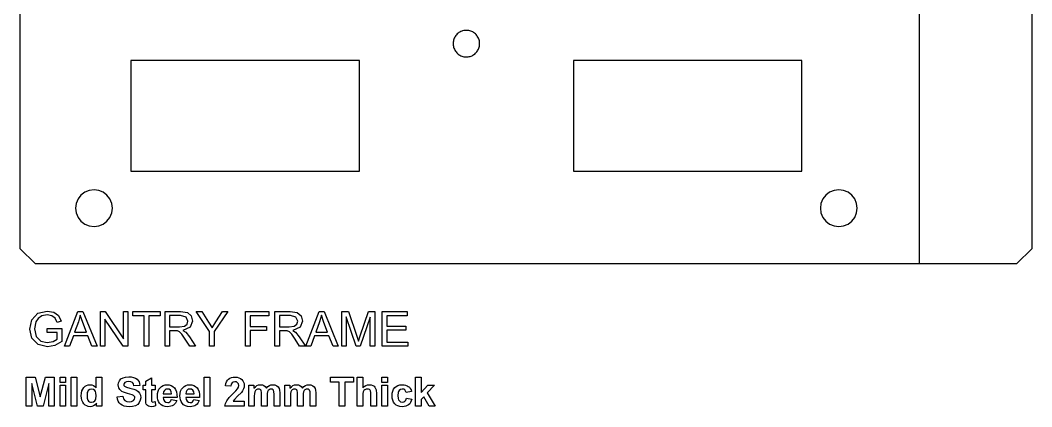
# Model space of a CAD drawing. Extents: x -582 to 53, y -1464 to -1083.
# Drawn here: x -581.7 to -444.5, y -1464.2 to -1411.8 of the extents above; entities that cross this region are included whole.
import ezdxf

# ---------------------------------------------------------------- set-up
doc = ezdxf.new("R2010")
doc.units = 0
for name, color, linetype, true_color in [('Layer0', 7, 'Continuous', 0xffffff), ('Mild Steel 2mm T', 7, 'Continuous', 0xffffff), ('MTEXT', 7, 'Continuous', 0xffffff)]:
    doc.layers.add(name, color=color, linetype=linetype, true_color=true_color)

msp = doc.modelspace()

# ---------------------------------------------------------------- linework, layer by layer
at = {"layer": 'Layer0'}
for p, q in [((-459.79, -1094.8), (-459.79, -1444.8)), ((-444.51, -1204.8), (-444.51, -1442.8)), ((-581.67, -1442.8), (-581.67, -1284.8)), ((-522.75, -1414.13), (-522.81, -1414.26)), ((-522.68, -1414.01), (-522.75, -1414.13)), ((-522.6, -1413.9), (-522.68, -1414.01)), ((-522.51, -1413.79), (-522.6, -1413.9)), ((-522.41, -1413.69), (-522.51, -1413.79)), ((-522.3, -1413.59), (-522.41, -1413.69)), ((-522.19, -1413.51), (-522.3, -1413.59)), ((-522.07, -1413.44), (-522.19, -1413.51)), ((-521.94, -1413.37), (-522.07, -1413.44)), ((-521.81, -1413.32), (-521.94, -1413.37)), ((-521.68, -1413.27), (-521.81, -1413.32)), ((-521.54, -1413.24), (-521.68, -1413.27)), ((-521.4, -1413.21), (-521.54, -1413.24)), ((-521.26, -1413.2), (-521.4, -1413.21)), ((-521.12, -1413.2), (-521.26, -1413.2)), ((-520.98, -1413.21), (-521.12, -1413.2)), ((-520.84, -1413.23), (-520.98, -1413.21)), ((-520.7, -1413.26), (-520.84, -1413.23)), ((-520.56, -1413.31), (-520.7, -1413.26)), ((-520.43, -1413.36), (-520.56, -1413.31)), ((-520.31, -1413.42), (-520.43, -1413.36)), ((-520.19, -1413.5), (-520.31, -1413.42)), ((-520.07, -1413.58), (-520.19, -1413.5)), ((-519.96, -1413.67), (-520.07, -1413.58)), ((-519.86, -1413.77), (-519.96, -1413.67)), ((-519.77, -1413.88), (-519.86, -1413.77)), ((-519.69, -1413.99), (-519.77, -1413.88)), ((-519.61, -1414.11), (-519.69, -1413.99)), ((-519.55, -1414.24), (-519.61, -1414.11)), ((-522.96, -1414.8), (-522.97, -1414.94)), ((-522.97, -1414.94), (-522.97, -1415.08)), ((-522.97, -1415.08), (-522.96, -1415.22)), ((-522.94, -1414.66), (-522.96, -1414.8)), ((-522.96, -1415.22), (-522.94, -1415.36)), ((-522.91, -1414.52), (-522.94, -1414.66)), ((-522.94, -1415.36), (-522.9, -1415.5)), ((-522.87, -1414.39), (-522.91, -1414.52)), ((-522.9, -1415.5), (-522.86, -1415.63)), ((-522.81, -1414.26), (-522.87, -1414.39)), ((-519.49, -1414.37), (-519.55, -1414.24)), ((-519.45, -1414.5), (-519.49, -1414.37)), ((-519.48, -1415.61), (-519.44, -1415.48)), ((-519.41, -1414.64), (-519.45, -1414.5)), ((-519.44, -1415.48), (-519.41, -1415.34)), ((-519.39, -1414.78), (-519.41, -1414.64)), ((-519.41, -1415.34), (-519.39, -1415.2)), ((-519.38, -1414.92), (-519.39, -1414.78)), ((-519.39, -1415.2), (-519.38, -1415.06)), ((-519.38, -1415.06), (-519.38, -1414.92)), ((-522.86, -1415.63), (-522.8, -1415.76)), ((-522.8, -1415.76), (-522.74, -1415.89)), ((-522.74, -1415.89), (-522.66, -1416.01)), ((-522.66, -1416.01), (-522.58, -1416.12)), ((-522.58, -1416.12), (-522.49, -1416.23)), ((-522.49, -1416.23), (-522.39, -1416.33)), ((-522.39, -1416.33), (-522.28, -1416.42)), ((-522.28, -1416.42), (-522.16, -1416.5)), ((-522.16, -1416.5), (-522.04, -1416.58)), ((-522.04, -1416.58), (-521.92, -1416.64)), ((-521.92, -1416.64), (-521.79, -1416.69)), ((-521.79, -1416.69), (-521.65, -1416.74)), ((-521.65, -1416.74), (-521.51, -1416.77)), ((-521.51, -1416.77), (-521.37, -1416.79)), ((-521.37, -1416.79), (-521.23, -1416.8)), ((-521.23, -1416.8), (-521.09, -1416.8)), ((-521.09, -1416.8), (-520.95, -1416.79)), ((-520.95, -1416.79), (-520.81, -1416.76)), ((-520.81, -1416.76), (-520.67, -1416.73)), ((-520.67, -1416.73), (-520.54, -1416.68)), ((-520.54, -1416.68), (-520.41, -1416.63)), ((-520.41, -1416.63), (-520.28, -1416.56)), ((-520.28, -1416.56), (-520.16, -1416.49)), ((-520.16, -1416.49), (-520.05, -1416.41)), ((-520.05, -1416.41), (-519.94, -1416.31)), ((-519.94, -1416.31), (-519.84, -1416.21)), ((-519.84, -1416.21), (-519.75, -1416.1)), ((-519.75, -1416.1), (-519.67, -1415.99)), ((-519.67, -1415.99), (-519.6, -1415.87)), ((-519.6, -1415.87), (-519.54, -1415.74)), ((-519.54, -1415.74), (-519.48, -1415.61)), ((-535.67, -1417.3), (-566.67, -1417.3)), ((-566.67, -1417.3), (-566.67, -1432.3)), ((-535.67, -1432.3), (-535.67, -1417.3)), ((-475.67, -1417.3), (-506.67, -1417.3)), ((-506.67, -1417.3), (-506.67, -1432.3)), ((-475.67, -1432.3), (-475.67, -1417.3)), ((-566.67, -1432.3), (-535.67, -1432.3)), ((-506.67, -1432.3), (-475.67, -1432.3)), ((-573.84, -1436.05), (-574.09, -1436.65)), ((-573.44, -1435.53), (-573.84, -1436.05)), ((-572.92, -1435.13), (-573.44, -1435.53)), ((-572.32, -1434.89), (-572.92, -1435.13)), ((-571.67, -1434.8), (-572.32, -1434.89)), ((-571.03, -1434.89), (-571.67, -1434.8)), ((-570.42, -1435.13), (-571.03, -1434.89)), ((-569.91, -1435.53), (-570.42, -1435.13)), ((-569.51, -1436.05), (-569.91, -1435.53)), ((-569.26, -1436.65), (-569.51, -1436.05)), ((-472.84, -1436.05), (-473.09, -1436.65)), ((-472.44, -1435.53), (-472.84, -1436.05)), ((-471.92, -1435.13), (-472.44, -1435.53)), ((-471.32, -1434.89), (-471.92, -1435.13)), ((-470.67, -1434.8), (-471.32, -1434.89)), ((-470.03, -1434.89), (-470.67, -1434.8)), ((-469.42, -1435.13), (-470.03, -1434.89)), ((-468.91, -1435.53), (-469.42, -1435.13)), ((-468.51, -1436.05), (-468.91, -1435.53)), ((-468.26, -1436.65), (-468.51, -1436.05)), ((-574.09, -1436.65), (-574.17, -1437.3)), ((-574.17, -1437.3), (-574.09, -1437.95)), ((-569.17, -1437.3), (-569.26, -1436.65)), ((-569.26, -1437.95), (-569.17, -1437.3)), ((-473.09, -1436.65), (-473.17, -1437.3)), ((-473.17, -1437.3), (-473.09, -1437.95)), ((-468.17, -1437.3), (-468.26, -1436.65)), ((-468.26, -1437.95), (-468.17, -1437.3)), ((-574.09, -1437.95), (-573.84, -1438.55)), ((-573.84, -1438.55), (-573.44, -1439.07)), ((-569.91, -1439.07), (-569.51, -1438.55)), ((-569.51, -1438.55), (-569.26, -1437.95)), ((-473.09, -1437.95), (-472.84, -1438.55)), ((-472.84, -1438.55), (-472.44, -1439.07)), ((-468.91, -1439.07), (-468.51, -1438.55)), ((-468.51, -1438.55), (-468.26, -1437.95)), ((-573.44, -1439.07), (-572.92, -1439.47)), ((-572.92, -1439.47), (-572.32, -1439.71)), ((-572.32, -1439.71), (-571.67, -1439.8)), ((-571.67, -1439.8), (-571.03, -1439.71)), ((-571.03, -1439.71), (-570.42, -1439.47)), ((-570.42, -1439.47), (-569.91, -1439.07)), ((-472.44, -1439.07), (-471.92, -1439.47)), ((-471.92, -1439.47), (-471.32, -1439.71)), ((-471.32, -1439.71), (-470.67, -1439.8)), ((-470.67, -1439.8), (-470.03, -1439.71)), ((-470.03, -1439.71), (-469.42, -1439.47)), ((-469.42, -1439.47), (-468.91, -1439.07)), ((-581.67, -1442.8), (-579.67, -1444.8)), ((-446.51, -1444.8), (-444.51, -1442.8)), ((-579.67, -1444.8), (-459.79, -1444.8)), ((-459.79, -1444.8), (-446.51, -1444.8))]:
    msp.add_line(p, q, dxfattribs=at)
at = {"layer": 'Mild Steel 2mm T'}
for p, q in [((-580.86, -1464.15, 0.02), (-580.86, -1460.22, 0.02)), ((-580.86, -1460.22, 0.02), (-579.67, -1460.22, 0.02)), ((-579.67, -1460.22, 0.02), (-578.96, -1462.9, 0.02)), ((-578.96, -1462.9, 0.02), (-578.25, -1460.22, 0.02)), ((-578.25, -1460.22, 0.02), (-577.06, -1460.22, 0.02)), ((-577.06, -1460.22, 0.02), (-577.06, -1464.15, 0.02)), ((-576.28, -1460.92, 0.02), (-576.28, -1460.22, 0.02)), ((-576.28, -1460.22, 0.02), (-575.52, -1460.22, 0.02)), ((-575.52, -1460.22, 0.02), (-575.52, -1460.92, 0.02)), ((-574.75, -1464.15, 0.02), (-574.75, -1460.22, 0.02)), ((-574.75, -1460.22, 0.02), (-574, -1460.22, 0.02)), ((-574, -1460.22, 0.02), (-574, -1464.15, 0.02)), ((-571.36, -1461.64, 0.02), (-571.36, -1460.22, 0.02)), ((-571.36, -1460.22, 0.02), (-570.61, -1460.22, 0.02)), ((-570.61, -1460.22, 0.02), (-570.61, -1464.15, 0.02)), ((-568.35, -1460.96, 0.02), (-568.22, -1460.69, 0.02)), ((-568.22, -1460.69, 0.02), (-568.02, -1460.46, 0.02)), ((-568.02, -1460.46, 0.02), (-567.73, -1460.29, 0.02)), ((-567.73, -1460.29, 0.02), (-567.38, -1460.19, 0.02)), ((-567.28, -1460.85, 0.02), (-567.51, -1460.95, 0.02)), ((-567.38, -1460.19, 0.02), (-566.96, -1460.15, 0.02)), ((-566.97, -1460.81, 0.02), (-567.28, -1460.85, 0.02)), ((-566.67, -1460.84, 0.02), (-566.97, -1460.81, 0.02)), ((-566.96, -1460.15, 0.02), (-566.61, -1460.17, 0.02)), ((-566.46, -1460.94, 0.02), (-566.67, -1460.84, 0.02)), ((-566.61, -1460.17, 0.02), (-566.31, -1460.24, 0.02)), ((-566.31, -1460.24, 0.02), (-566.05, -1460.34, 0.02)), ((-566.05, -1460.34, 0.02), (-565.84, -1460.48, 0.02)), ((-565.84, -1460.48, 0.02), (-565.68, -1460.65, 0.02)), ((-565.68, -1460.65, 0.02), (-565.56, -1460.86, 0.02)), ((-565.56, -1460.86, 0.02), (-565.48, -1461.09, 0.02)), ((-564.64, -1460.74, 0.02), (-563.88, -1460.3, 0.02)), ((-564.64, -1461.3, 0.02), (-564.64, -1460.74, 0.02)), ((-563.88, -1460.3, 0.02), (-563.88, -1461.3, 0.02)), ((-556.73, -1464.15, 0.02), (-556.73, -1460.22, 0.02)), ((-556.73, -1460.22, 0.02), (-555.98, -1460.22, 0.02)), ((-555.98, -1460.22, 0.02), (-555.98, -1464.15, 0.02)), ((-553.8, -1461.08, 0.02), (-553.71, -1460.83, 0.02)), ((-553.71, -1460.83, 0.02), (-553.59, -1460.63, 0.02)), ((-553.59, -1460.63, 0.02), (-553.43, -1460.48, 0.02)), ((-553.43, -1460.48, 0.02), (-553.24, -1460.36, 0.02)), ((-553.24, -1460.36, 0.02), (-553.03, -1460.27, 0.02)), ((-553.03, -1460.27, 0.02), (-552.8, -1460.22, 0.02)), ((-552.8, -1460.22, 0.02), (-552.54, -1460.21, 0.02)), ((-552.56, -1460.83, 0.02), (-552.78, -1460.87, 0.02)), ((-552.35, -1460.86, 0.02), (-552.56, -1460.83, 0.02)), ((-552.54, -1460.21, 0.02), (-552.27, -1460.22, 0.02)), ((-552.27, -1460.22, 0.02), (-552.02, -1460.28, 0.02)), ((-552.02, -1460.28, 0.02), (-551.81, -1460.38, 0.02)), ((-551.81, -1460.38, 0.02), (-551.63, -1460.52, 0.02)), ((-551.63, -1460.52, 0.02), (-551.48, -1460.69, 0.02)), ((-551.48, -1460.69, 0.02), (-551.38, -1460.87, 0.02)), ((-539.61, -1460.89, 0.02), (-539.61, -1460.22, 0.02)), ((-539.61, -1460.22, 0.02), (-536.48, -1460.22, 0.02)), ((-536.48, -1460.22, 0.02), (-536.48, -1460.89, 0.02)), ((-535.98, -1464.15, 0.02), (-535.98, -1460.22, 0.02)), ((-535.98, -1460.22, 0.02), (-535.22, -1460.22, 0.02)), ((-535.22, -1460.22, 0.02), (-535.22, -1461.67, 0.02)), ((-532.62, -1460.92, 0.02), (-532.62, -1460.22, 0.02)), ((-532.62, -1460.22, 0.02), (-531.86, -1460.22, 0.02)), ((-531.86, -1460.22, 0.02), (-531.86, -1460.92, 0.02)), ((-528.06, -1464.15, 0.02), (-528.06, -1460.22, 0.02)), ((-528.06, -1460.22, 0.02), (-527.31, -1460.22, 0.02)), ((-527.31, -1460.22, 0.02), (-527.31, -1462.31, 0.02)), ((-579.34, -1464.15, 0.02), (-580.12, -1461.06, 0.02)), ((-580.12, -1461.06, 0.02), (-580.12, -1464.15, 0.02)), ((-577.8, -1461.06, 0.02), (-578.58, -1464.15, 0.02)), ((-577.8, -1464.15, 0.02), (-577.8, -1461.06, 0.02)), ((-575.52, -1460.92, 0.02), (-576.28, -1460.92, 0.02)), ((-576.28, -1464.15, 0.02), (-576.28, -1461.3, 0.02)), ((-576.28, -1461.3, 0.02), (-575.52, -1461.3, 0.02)), ((-575.52, -1461.3, 0.02), (-575.52, -1464.15, 0.02)), ((-573.37, -1462.38, 0.02), (-573.31, -1462.08, 0.02)), ((-573.31, -1462.08, 0.02), (-573.2, -1461.83, 0.02)), ((-573.2, -1461.83, 0.02), (-573.05, -1461.62, 0.02)), ((-573.05, -1461.62, 0.02), (-572.87, -1461.45, 0.02)), ((-572.87, -1461.45, 0.02), (-572.67, -1461.33, 0.02)), ((-572.67, -1461.33, 0.02), (-572.44, -1461.26, 0.02)), ((-572.52, -1462.15, 0.02), (-572.58, -1462.3, 0.02)), ((-572.44, -1462.03, 0.02), (-572.52, -1462.15, 0.02)), ((-572.44, -1461.26, 0.02), (-572.19, -1461.24, 0.02)), ((-572.24, -1461.87, 0.02), (-572.44, -1462.03, 0.02)), ((-571.99, -1461.82, 0.02), (-572.24, -1461.87, 0.02)), ((-572.19, -1461.24, 0.02), (-571.96, -1461.27, 0.02)), ((-571.74, -1461.87, 0.02), (-571.99, -1461.82, 0.02)), ((-571.96, -1461.27, 0.02), (-571.74, -1461.34, 0.02)), ((-571.74, -1461.34, 0.02), (-571.55, -1461.46, 0.02)), ((-571.54, -1462.03, 0.02), (-571.74, -1461.87, 0.02)), ((-571.55, -1461.46, 0.02), (-571.36, -1461.64, 0.02)), ((-571.46, -1462.16, 0.02), (-571.54, -1462.03, 0.02)), ((-571.41, -1462.32, 0.02), (-571.46, -1462.16, 0.02)), ((-568.39, -1461.25, 0.02), (-568.35, -1460.96, 0.02)), ((-568.37, -1461.48, 0.02), (-568.39, -1461.25, 0.02)), ((-568.3, -1461.68, 0.02), (-568.37, -1461.48, 0.02)), ((-568.19, -1461.87, 0.02), (-568.3, -1461.68, 0.02)), ((-568.03, -1462.04, 0.02), (-568.19, -1461.87, 0.02)), ((-567.88, -1462.15, 0.02), (-568.03, -1462.04, 0.02)), ((-567.68, -1462.26, 0.02), (-567.88, -1462.15, 0.02)), ((-567.6, -1461.06, 0.02), (-567.63, -1461.2, 0.02)), ((-567.63, -1461.2, 0.02), (-567.61, -1461.33, 0.02)), ((-567.61, -1461.33, 0.02), (-567.52, -1461.44, 0.02)), ((-567.51, -1460.95, 0.02), (-567.6, -1461.06, 0.02)), ((-567.52, -1461.44, 0.02), (-567.26, -1461.57, 0.02)), ((-567.26, -1461.57, 0.02), (-566.79, -1461.7, 0.02)), ((-566.79, -1461.7, 0.02), (-566.28, -1461.84, 0.02)), ((-566.33, -1461.12, 0.02), (-566.46, -1460.94, 0.02)), ((-566.25, -1461.38, 0.02), (-566.33, -1461.12, 0.02)), ((-566.28, -1461.84, 0.02), (-565.93, -1461.98, 0.02)), ((-565.45, -1461.35, 0.02), (-566.25, -1461.38, 0.02)), ((-565.93, -1461.98, 0.02), (-565.68, -1462.16, 0.02)), ((-565.68, -1462.16, 0.02), (-565.5, -1462.38, 0.02)), ((-565.48, -1461.09, 0.02), (-565.45, -1461.35, 0.02)), ((-564.99, -1461.91, 0.02), (-564.99, -1461.3, 0.02)), ((-564.99, -1461.3, 0.02), (-564.64, -1461.3, 0.02)), ((-564.64, -1461.91, 0.02), (-564.99, -1461.91, 0.02)), ((-564.64, -1463.15, 0.02), (-564.64, -1461.91, 0.02)), ((-563.88, -1461.3, 0.02), (-563.37, -1461.3, 0.02)), ((-563.37, -1461.91, 0.02), (-563.88, -1461.91, 0.02)), ((-563.88, -1461.91, 0.02), (-563.88, -1463.05, 0.02)), ((-563.37, -1461.3, 0.02), (-563.37, -1461.91, 0.02)), ((-563.04, -1462.42, 0.02), (-562.97, -1462.12, 0.02)), ((-562.97, -1462.12, 0.02), (-562.86, -1461.86, 0.02)), ((-562.86, -1461.86, 0.02), (-562.7, -1461.64, 0.02)), ((-562.7, -1461.64, 0.02), (-562.5, -1461.47, 0.02)), ((-562.5, -1461.47, 0.02), (-562.28, -1461.34, 0.02)), ((-562.28, -1461.34, 0.02), (-562.03, -1461.27, 0.02)), ((-562.24, -1462.21, 0.02), (-562.28, -1462.49, 0.02)), ((-562.12, -1462, 0.02), (-562.24, -1462.21, 0.02)), ((-561.94, -1461.86, 0.02), (-562.12, -1462, 0.02)), ((-562.03, -1461.27, 0.02), (-561.76, -1461.24, 0.02)), ((-561.71, -1461.82, 0.02), (-561.94, -1461.86, 0.02)), ((-561.76, -1461.24, 0.02), (-561.46, -1461.27, 0.02)), ((-561.5, -1461.86, 0.02), (-561.71, -1461.82, 0.02)), ((-561.32, -1461.99, 0.02), (-561.5, -1461.86, 0.02)), ((-561.46, -1461.27, 0.02), (-561.19, -1461.35, 0.02)), ((-561.2, -1462.2, 0.02), (-561.32, -1461.99, 0.02)), ((-561.15, -1462.49, 0.02), (-561.2, -1462.2, 0.02)), ((-561.19, -1461.35, 0.02), (-560.96, -1461.48, 0.02)), ((-560.96, -1461.48, 0.02), (-560.76, -1461.66, 0.02)), ((-560.76, -1461.66, 0.02), (-560.6, -1461.9, 0.02)), ((-560.6, -1461.9, 0.02), (-560.48, -1462.19, 0.02)), ((-560.48, -1462.19, 0.02), (-560.42, -1462.54, 0.02)), ((-559.99, -1462.42, 0.02), (-559.92, -1462.12, 0.02)), ((-559.92, -1462.12, 0.02), (-559.8, -1461.86, 0.02)), ((-559.8, -1461.86, 0.02), (-559.64, -1461.64, 0.02)), ((-559.64, -1461.64, 0.02), (-559.44, -1461.47, 0.02)), ((-559.44, -1461.47, 0.02), (-559.22, -1461.34, 0.02)), ((-559.22, -1461.34, 0.02), (-558.97, -1461.27, 0.02)), ((-559.19, -1462.21, 0.02), (-559.22, -1462.49, 0.02)), ((-559.07, -1462, 0.02), (-559.19, -1462.21, 0.02)), ((-558.88, -1461.86, 0.02), (-559.07, -1462, 0.02)), ((-558.97, -1461.27, 0.02), (-558.7, -1461.24, 0.02)), ((-558.66, -1461.82, 0.02), (-558.88, -1461.86, 0.02)), ((-558.7, -1461.24, 0.02), (-558.4, -1461.27, 0.02)), ((-558.45, -1461.86, 0.02), (-558.66, -1461.82, 0.02)), ((-558.27, -1461.99, 0.02), (-558.45, -1461.86, 0.02)), ((-558.4, -1461.27, 0.02), (-558.14, -1461.35, 0.02)), ((-558.14, -1462.2, 0.02), (-558.27, -1461.99, 0.02)), ((-558.14, -1461.35, 0.02), (-557.9, -1461.48, 0.02)), ((-558.1, -1462.49, 0.02), (-558.14, -1462.2, 0.02)), ((-557.9, -1461.48, 0.02), (-557.7, -1461.66, 0.02)), ((-557.7, -1461.66, 0.02), (-557.54, -1461.9, 0.02)), ((-557.54, -1461.9, 0.02), (-557.43, -1462.19, 0.02)), ((-557.43, -1462.19, 0.02), (-557.37, -1462.54, 0.02)), ((-553.85, -1461.37, 0.02), (-553.8, -1461.08, 0.02)), ((-553.1, -1461.44, 0.02), (-553.85, -1461.37, 0.02)), ((-553.05, -1461.16, 0.02), (-553.1, -1461.44, 0.02)), ((-552.94, -1460.97, 0.02), (-553.05, -1461.16, 0.02)), ((-552.78, -1460.87, 0.02), (-552.94, -1460.97, 0.02)), ((-552.83, -1462.46, 0.02), (-552.42, -1462.06, 0.02)), ((-552.42, -1462.06, 0.02), (-552.21, -1461.81, 0.02)), ((-552.19, -1460.97, 0.02), (-552.35, -1460.86, 0.02)), ((-552.21, -1461.81, 0.02), (-552.09, -1461.58, 0.02)), ((-552.09, -1461.13, 0.02), (-552.19, -1460.97, 0.02)), ((-552.05, -1461.35, 0.02), (-552.09, -1461.13, 0.02)), ((-552.09, -1461.58, 0.02), (-552.05, -1461.35, 0.02)), ((-551.52, -1462.05, 0.02), (-551.69, -1462.31, 0.02)), ((-551.39, -1461.81, 0.02), (-551.52, -1462.05, 0.02)), ((-551.32, -1461.56, 0.02), (-551.39, -1461.81, 0.02)), ((-551.38, -1460.87, 0.02), (-551.32, -1461.08, 0.02)), ((-551.32, -1461.08, 0.02), (-551.3, -1461.3, 0.02)), ((-551.3, -1461.3, 0.02), (-551.32, -1461.56, 0.02)), ((-550.68, -1461.3, 0.02), (-549.99, -1461.3, 0.02)), ((-550.68, -1464.15, 0.02), (-550.68, -1461.3, 0.02)), ((-549.99, -1461.3, 0.02), (-549.99, -1461.69, 0.02)), ((-549.99, -1461.69, 0.02), (-549.79, -1461.5, 0.02)), ((-549.87, -1462.18, 0.02), (-549.91, -1462.42, 0.02)), ((-549.79, -1462.03, 0.02), (-549.87, -1462.18, 0.02)), ((-549.79, -1461.5, 0.02), (-549.58, -1461.35, 0.02)), ((-549.67, -1461.91, 0.02), (-549.79, -1462.03, 0.02)), ((-549.52, -1461.84, 0.02), (-549.67, -1461.91, 0.02)), ((-549.58, -1461.35, 0.02), (-549.35, -1461.27, 0.02)), ((-549.35, -1461.82, 0.02), (-549.52, -1461.84, 0.02)), ((-549.35, -1461.27, 0.02), (-549.1, -1461.24, 0.02)), ((-549.22, -1461.83, 0.02), (-549.35, -1461.82, 0.02)), ((-549.13, -1461.88, 0.02), (-549.22, -1461.83, 0.02)), ((-549.05, -1461.95, 0.02), (-549.13, -1461.88, 0.02)), ((-549.1, -1461.24, 0.02), (-548.84, -1461.27, 0.02)), ((-549, -1462.06, 0.02), (-549.05, -1461.95, 0.02)), ((-548.97, -1462.25, 0.02), (-549, -1462.06, 0.02)), ((-548.84, -1461.27, 0.02), (-548.62, -1461.35, 0.02)), ((-548.62, -1461.35, 0.02), (-548.44, -1461.49, 0.02)), ((-548.44, -1461.49, 0.02), (-548.29, -1461.69, 0.02)), ((-548.29, -1461.69, 0.02), (-548.1, -1461.49, 0.02)), ((-548.14, -1462.2, 0.02), (-548.19, -1462.44, 0.02)), ((-548.06, -1462.03, 0.02), (-548.14, -1462.2, 0.02)), ((-548.1, -1461.49, 0.02), (-547.89, -1461.35, 0.02)), ((-547.94, -1461.91, 0.02), (-548.06, -1462.03, 0.02)), ((-547.8, -1461.84, 0.02), (-547.94, -1461.91, 0.02)), ((-547.89, -1461.35, 0.02), (-547.67, -1461.27, 0.02)), ((-547.65, -1461.82, 0.02), (-547.8, -1461.84, 0.02)), ((-547.67, -1461.27, 0.02), (-547.43, -1461.24, 0.02)), ((-547.46, -1461.86, 0.02), (-547.65, -1461.82, 0.02)), ((-547.32, -1461.98, 0.02), (-547.46, -1461.86, 0.02)), ((-547.43, -1461.24, 0.02), (-547.14, -1461.27, 0.02)), ((-547.27, -1462.18, 0.02), (-547.32, -1461.98, 0.02)), ((-547.25, -1462.53, 0.02), (-547.27, -1462.18, 0.02)), ((-547.14, -1461.27, 0.02), (-546.89, -1461.37, 0.02)), ((-546.89, -1461.37, 0.02), (-546.7, -1461.53, 0.02)), ((-546.7, -1461.53, 0.02), (-546.57, -1461.74, 0.02)), ((-546.57, -1461.74, 0.02), (-546.51, -1461.98, 0.02)), ((-546.51, -1461.98, 0.02), (-546.49, -1462.33, 0.02)), ((-545.8, -1461.3, 0.02), (-545.1, -1461.3, 0.02)), ((-545.8, -1464.15, 0.02), (-545.8, -1461.3, 0.02)), ((-545.1, -1461.3, 0.02), (-545.1, -1461.69, 0.02)), ((-545.1, -1461.69, 0.02), (-544.91, -1461.5, 0.02)), ((-544.98, -1462.18, 0.02), (-545.03, -1462.42, 0.02)), ((-544.9, -1462.03, 0.02), (-544.98, -1462.18, 0.02)), ((-544.91, -1461.5, 0.02), (-544.69, -1461.35, 0.02)), ((-544.78, -1461.91, 0.02), (-544.9, -1462.03, 0.02)), ((-544.63, -1461.84, 0.02), (-544.78, -1461.91, 0.02)), ((-544.69, -1461.35, 0.02), (-544.46, -1461.27, 0.02)), ((-544.47, -1461.82, 0.02), (-544.63, -1461.84, 0.02)), ((-544.34, -1461.83, 0.02), (-544.47, -1461.82, 0.02)), ((-544.46, -1461.27, 0.02), (-544.21, -1461.24, 0.02)), ((-544.24, -1461.88, 0.02), (-544.34, -1461.83, 0.02)), ((-544.17, -1461.95, 0.02), (-544.24, -1461.88, 0.02)), ((-544.21, -1461.24, 0.02), (-543.96, -1461.27, 0.02)), ((-544.12, -1462.06, 0.02), (-544.17, -1461.95, 0.02)), ((-544.08, -1462.25, 0.02), (-544.12, -1462.06, 0.02)), ((-543.96, -1461.27, 0.02), (-543.74, -1461.35, 0.02)), ((-543.74, -1461.35, 0.02), (-543.56, -1461.49, 0.02)), ((-543.56, -1461.49, 0.02), (-543.41, -1461.69, 0.02)), ((-543.41, -1461.69, 0.02), (-543.21, -1461.49, 0.02)), ((-543.26, -1462.2, 0.02), (-543.31, -1462.44, 0.02)), ((-543.18, -1462.03, 0.02), (-543.26, -1462.2, 0.02)), ((-543.21, -1461.49, 0.02), (-543, -1461.35, 0.02)), ((-543.06, -1461.91, 0.02), (-543.18, -1462.03, 0.02)), ((-542.91, -1461.84, 0.02), (-543.06, -1461.91, 0.02)), ((-543, -1461.35, 0.02), (-542.78, -1461.27, 0.02)), ((-542.76, -1461.82, 0.02), (-542.91, -1461.84, 0.02)), ((-542.78, -1461.27, 0.02), (-542.54, -1461.24, 0.02)), ((-542.57, -1461.86, 0.02), (-542.76, -1461.82, 0.02)), ((-542.44, -1461.98, 0.02), (-542.57, -1461.86, 0.02)), ((-542.54, -1461.24, 0.02), (-542.25, -1461.27, 0.02)), ((-542.38, -1462.18, 0.02), (-542.44, -1461.98, 0.02)), ((-542.36, -1462.53, 0.02), (-542.38, -1462.18, 0.02)), ((-542.25, -1461.27, 0.02), (-542.01, -1461.37, 0.02)), ((-542.01, -1461.37, 0.02), (-541.82, -1461.53, 0.02)), ((-541.82, -1461.53, 0.02), (-541.68, -1461.74, 0.02)), ((-541.68, -1461.74, 0.02), (-541.63, -1461.98, 0.02)), ((-541.63, -1461.98, 0.02), (-541.61, -1462.33, 0.02)), ((-538.44, -1460.89, 0.02), (-539.61, -1460.89, 0.02)), ((-538.44, -1464.15, 0.02), (-538.44, -1460.89, 0.02)), ((-536.48, -1460.89, 0.02), (-537.64, -1460.89, 0.02)), ((-537.64, -1460.89, 0.02), (-537.64, -1464.15, 0.02)), ((-535.22, -1461.67, 0.02), (-535.03, -1461.48, 0.02)), ((-535.15, -1462.18, 0.02), (-535.2, -1462.41, 0.02)), ((-535.07, -1462.02, 0.02), (-535.15, -1462.18, 0.02)), ((-534.94, -1461.91, 0.02), (-535.07, -1462.02, 0.02)), ((-535.03, -1461.48, 0.02), (-534.82, -1461.35, 0.02)), ((-534.78, -1461.84, 0.02), (-534.94, -1461.91, 0.02)), ((-534.82, -1461.35, 0.02), (-534.59, -1461.27, 0.02)), ((-534.6, -1461.82, 0.02), (-534.78, -1461.84, 0.02)), ((-534.45, -1461.84, 0.02), (-534.6, -1461.82, 0.02)), ((-534.59, -1461.27, 0.02), (-534.35, -1461.24, 0.02)), ((-534.33, -1461.89, 0.02), (-534.45, -1461.84, 0.02)), ((-534.35, -1461.24, 0.02), (-534.1, -1461.26, 0.02)), ((-534.24, -1461.97, 0.02), (-534.33, -1461.89, 0.02)), ((-534.18, -1462.08, 0.02), (-534.24, -1461.97, 0.02)), ((-534.15, -1462.28, 0.02), (-534.18, -1462.08, 0.02)), ((-534.1, -1461.26, 0.02), (-533.88, -1461.34, 0.02)), ((-533.88, -1461.34, 0.02), (-533.7, -1461.45, 0.02)), ((-533.7, -1461.45, 0.02), (-533.57, -1461.58, 0.02)), ((-533.57, -1461.58, 0.02), (-533.48, -1461.74, 0.02)), ((-533.48, -1461.74, 0.02), (-533.42, -1461.92, 0.02)), ((-533.42, -1461.92, 0.02), (-533.38, -1462.48, 0.02)), ((-531.86, -1460.92, 0.02), (-532.62, -1460.92, 0.02)), ((-532.62, -1464.15, 0.02), (-532.62, -1461.3, 0.02)), ((-532.62, -1461.3, 0.02), (-531.86, -1461.3, 0.02)), ((-531.86, -1461.3, 0.02), (-531.86, -1464.15, 0.02)), ((-531.23, -1462.4, 0.02), (-531.16, -1462.1, 0.02)), ((-531.16, -1462.1, 0.02), (-531.05, -1461.85, 0.02)), ((-531.05, -1461.85, 0.02), (-530.88, -1461.63, 0.02)), ((-530.88, -1461.63, 0.02), (-530.68, -1461.46, 0.02)), ((-530.68, -1461.46, 0.02), (-530.45, -1461.34, 0.02)), ((-530.45, -1461.34, 0.02), (-530.18, -1461.27, 0.02)), ((-530.39, -1462.14, 0.02), (-530.44, -1462.29, 0.02)), ((-530.31, -1462.03, 0.02), (-530.39, -1462.14, 0.02)), ((-530.12, -1461.88, 0.02), (-530.31, -1462.03, 0.02)), ((-530.18, -1461.27, 0.02), (-529.87, -1461.24, 0.02)), ((-529.86, -1461.83, 0.02), (-530.12, -1461.88, 0.02)), ((-529.87, -1461.24, 0.02), (-529.63, -1461.25, 0.02)), ((-529.67, -1461.86, 0.02), (-529.86, -1461.83, 0.02)), ((-529.52, -1461.95, 0.02), (-529.67, -1461.86, 0.02)), ((-529.63, -1461.25, 0.02), (-529.41, -1461.3, 0.02)), ((-529.41, -1462.09, 0.02), (-529.52, -1461.95, 0.02)), ((-529.41, -1461.3, 0.02), (-529.21, -1461.37, 0.02)), ((-529.35, -1462.28, 0.02), (-529.41, -1462.09, 0.02)), ((-528.61, -1462.15, 0.02), (-529.35, -1462.28, 0.02)), ((-529.21, -1461.37, 0.02), (-529.05, -1461.46, 0.02)), ((-529.05, -1461.46, 0.02), (-528.9, -1461.59, 0.02)), ((-528.9, -1461.59, 0.02), (-528.78, -1461.75, 0.02)), ((-528.78, -1461.75, 0.02), (-528.68, -1461.93, 0.02)), ((-528.68, -1461.93, 0.02), (-528.61, -1462.15, 0.02)), ((-527.31, -1462.31, 0.02), (-526.42, -1461.3, 0.02)), ((-525.5, -1461.3, 0.02), (-526.47, -1462.35, 0.02)), ((-526.42, -1461.3, 0.02), (-525.5, -1461.3, 0.02)), ((-573.39, -1462.72, 0.02), (-573.37, -1462.38, 0.02)), ((-573.37, -1463.05, 0.02), (-573.39, -1462.72, 0.02)), ((-573.3, -1463.35, 0.02), (-573.37, -1463.05, 0.02)), ((-573.2, -1463.61, 0.02), (-573.3, -1463.35, 0.02)), ((-572.58, -1462.3, 0.02), (-572.62, -1462.67, 0.02)), ((-572.62, -1462.67, 0.02), (-572.59, -1463.06, 0.02)), ((-572.59, -1463.06, 0.02), (-572.5, -1463.33, 0.02)), ((-572.5, -1463.33, 0.02), (-572.4, -1463.46, 0.02)), ((-572.4, -1463.46, 0.02), (-572.28, -1463.55, 0.02)), ((-572.28, -1463.55, 0.02), (-572.14, -1463.6, 0.02)), ((-571.99, -1463.62, 0.02), (-571.75, -1463.57, 0.02)), ((-571.75, -1463.57, 0.02), (-571.54, -1463.4, 0.02)), ((-571.54, -1463.4, 0.02), (-571.46, -1463.28, 0.02)), ((-571.46, -1463.28, 0.02), (-571.41, -1463.13, 0.02)), ((-571.36, -1462.74, 0.02), (-571.41, -1462.32, 0.02)), ((-571.41, -1463.13, 0.02), (-571.36, -1462.74, 0.02)), ((-568.54, -1462.87, 0.02), (-567.76, -1462.8, 0.02)), ((-568.48, -1463.18, 0.02), (-568.54, -1462.87, 0.02)), ((-568.38, -1463.46, 0.02), (-568.48, -1463.18, 0.02)), ((-568.24, -1463.69, 0.02), (-568.38, -1463.46, 0.02)), ((-567.76, -1462.8, 0.02), (-567.66, -1463.14, 0.02)), ((-567.14, -1462.43, 0.02), (-567.68, -1462.26, 0.02)), ((-567.66, -1463.14, 0.02), (-567.48, -1463.37, 0.02)), ((-567.48, -1463.37, 0.02), (-567.23, -1463.51, 0.02)), ((-567.23, -1463.51, 0.02), (-566.91, -1463.55, 0.02)), ((-566.5, -1462.6, 0.02), (-567.14, -1462.43, 0.02)), ((-566.91, -1463.55, 0.02), (-566.57, -1463.51, 0.02)), ((-566.57, -1463.51, 0.02), (-566.33, -1463.39, 0.02)), ((-566.33, -1462.68, 0.02), (-566.5, -1462.6, 0.02)), ((-566.21, -1462.77, 0.02), (-566.33, -1462.68, 0.02)), ((-566.33, -1463.39, 0.02), (-566.18, -1463.21, 0.02)), ((-566.15, -1462.88, 0.02), (-566.21, -1462.77, 0.02)), ((-566.18, -1463.21, 0.02), (-566.13, -1463.01, 0.02)), ((-566.13, -1463.01, 0.02), (-566.15, -1462.88, 0.02)), ((-565.39, -1463.34, 0.02), (-565.53, -1463.64, 0.02)), ((-565.5, -1462.38, 0.02), (-565.38, -1462.67, 0.02)), ((-565.34, -1463.01, 0.02), (-565.39, -1463.34, 0.02)), ((-565.38, -1462.67, 0.02), (-565.34, -1463.01, 0.02)), ((-564.62, -1463.68, 0.02), (-564.64, -1463.15, 0.02)), ((-563.88, -1463.05, 0.02), (-563.87, -1463.46, 0.02)), ((-563.87, -1463.46, 0.02), (-563.8, -1463.56, 0.02)), ((-563.8, -1463.56, 0.02), (-563.68, -1463.59, 0.02)), ((-563.68, -1463.59, 0.02), (-563.37, -1463.52, 0.02)), ((-563.37, -1463.52, 0.02), (-563.31, -1464.11, 0.02)), ((-563.07, -1462.75, 0.02), (-563.04, -1462.42, 0.02)), ((-563.05, -1463.03, 0.02), (-563.07, -1462.75, 0.02)), ((-563, -1463.29, 0.02), (-563.05, -1463.03, 0.02)), ((-562.91, -1463.53, 0.02), (-563, -1463.29, 0.02)), ((-562.78, -1463.73, 0.02), (-562.91, -1463.53, 0.02)), ((-560.4, -1462.95, 0.02), (-562.29, -1462.95, 0.02)), ((-562.29, -1462.95, 0.02), (-562.24, -1463.24, 0.02)), ((-562.28, -1462.49, 0.02), (-561.15, -1462.49, 0.02)), ((-562.24, -1463.24, 0.02), (-562.11, -1463.47, 0.02)), ((-562.11, -1463.47, 0.02), (-561.92, -1463.61, 0.02)), ((-561.51, -1463.63, 0.02), (-561.38, -1463.56, 0.02)), ((-561.38, -1463.56, 0.02), (-561.27, -1463.43, 0.02)), ((-561.27, -1463.43, 0.02), (-561.2, -1463.25, 0.02)), ((-561.2, -1463.25, 0.02), (-560.45, -1463.37, 0.02)), ((-560.45, -1463.37, 0.02), (-560.63, -1463.74, 0.02)), ((-560.42, -1462.54, 0.02), (-560.4, -1462.95, 0.02)), ((-560.01, -1462.75, 0.02), (-559.99, -1462.42, 0.02)), ((-559.99, -1463.03, 0.02), (-560.01, -1462.75, 0.02)), ((-559.94, -1463.29, 0.02), (-559.99, -1463.03, 0.02)), ((-559.85, -1463.53, 0.02), (-559.94, -1463.29, 0.02)), ((-559.73, -1463.73, 0.02), (-559.85, -1463.53, 0.02)), ((-557.35, -1462.95, 0.02), (-559.24, -1462.95, 0.02)), ((-559.24, -1462.95, 0.02), (-559.19, -1463.24, 0.02)), ((-559.22, -1462.49, 0.02), (-558.1, -1462.49, 0.02)), ((-559.19, -1463.24, 0.02), (-559.06, -1463.47, 0.02)), ((-559.06, -1463.47, 0.02), (-558.86, -1463.61, 0.02)), ((-558.46, -1463.63, 0.02), (-558.32, -1463.56, 0.02)), ((-558.32, -1463.56, 0.02), (-558.22, -1463.43, 0.02)), ((-558.22, -1463.43, 0.02), (-558.14, -1463.25, 0.02)), ((-558.14, -1463.25, 0.02), (-557.39, -1463.37, 0.02)), ((-557.39, -1463.37, 0.02), (-557.58, -1463.74, 0.02)), ((-557.37, -1462.54, 0.02), (-557.35, -1462.95, 0.02)), ((-553.85, -1463.77, 0.02), (-553.68, -1463.4, 0.02)), ((-553.68, -1463.4, 0.02), (-553.36, -1462.99, 0.02)), ((-553.36, -1462.99, 0.02), (-552.83, -1462.46, 0.02)), ((-552.64, -1463.24, 0.02), (-552.79, -1463.45, 0.02)), ((-552.79, -1463.45, 0.02), (-551.3, -1463.45, 0.02)), ((-552.19, -1462.81, 0.02), (-552.64, -1463.24, 0.02)), ((-551.69, -1462.31, 0.02), (-552.19, -1462.81, 0.02)), ((-551.3, -1463.45, 0.02), (-551.3, -1464.15, 0.02)), ((-549.91, -1462.42, 0.02), (-549.93, -1462.77, 0.02)), ((-549.93, -1462.77, 0.02), (-549.93, -1464.15, 0.02)), ((-548.96, -1462.59, 0.02), (-548.97, -1462.25, 0.02)), ((-548.96, -1464.15, 0.02), (-548.96, -1462.59, 0.02)), ((-548.19, -1462.44, 0.02), (-548.21, -1462.79, 0.02)), ((-548.21, -1462.79, 0.02), (-548.21, -1464.15, 0.02)), ((-547.25, -1464.15, 0.02), (-547.25, -1462.53, 0.02)), ((-546.49, -1462.33, 0.02), (-546.49, -1464.15, 0.02)), ((-545.03, -1462.42, 0.02), (-545.04, -1462.77, 0.02)), ((-545.04, -1462.77, 0.02), (-545.04, -1464.15, 0.02)), ((-544.07, -1462.59, 0.02), (-544.08, -1462.25, 0.02)), ((-544.07, -1464.15, 0.02), (-544.07, -1462.59, 0.02)), ((-543.31, -1462.44, 0.02), (-543.32, -1462.79, 0.02)), ((-543.32, -1462.79, 0.02), (-543.32, -1464.15, 0.02)), ((-542.36, -1464.15, 0.02), (-542.36, -1462.53, 0.02)), ((-541.61, -1462.33, 0.02), (-541.61, -1464.15, 0.02)), ((-535.2, -1462.41, 0.02), (-535.22, -1462.73, 0.02)), ((-535.22, -1462.73, 0.02), (-535.22, -1464.15, 0.02)), ((-534.14, -1462.65, 0.02), (-534.15, -1462.28, 0.02)), ((-534.14, -1464.15, 0.02), (-534.14, -1462.65, 0.02)), ((-533.38, -1462.48, 0.02), (-533.38, -1464.15, 0.02)), ((-531.26, -1462.73, 0.02), (-531.23, -1462.4, 0.02)), ((-531.23, -1463.06, 0.02), (-531.26, -1462.73, 0.02)), ((-531.16, -1463.35, 0.02), (-531.23, -1463.06, 0.02)), ((-531.05, -1463.61, 0.02), (-531.16, -1463.35, 0.02)), ((-530.44, -1462.29, 0.02), (-530.48, -1462.68, 0.02)), ((-530.48, -1462.68, 0.02), (-530.44, -1463.11, 0.02)), ((-530.44, -1463.11, 0.02), (-530.39, -1463.27, 0.02)), ((-530.39, -1463.27, 0.02), (-530.31, -1463.39, 0.02)), ((-530.31, -1463.39, 0.02), (-530.11, -1463.55, 0.02)), ((-530.11, -1463.55, 0.02), (-529.85, -1463.6, 0.02)), ((-529.85, -1463.6, 0.02), (-529.66, -1463.57, 0.02)), ((-529.66, -1463.57, 0.02), (-529.5, -1463.48, 0.02)), ((-529.5, -1463.48, 0.02), (-529.39, -1463.32, 0.02)), ((-529.39, -1463.32, 0.02), (-529.31, -1463.06, 0.02)), ((-529.31, -1463.06, 0.02), (-528.57, -1463.19, 0.02)), ((-528.64, -1463.43, 0.02), (-528.74, -1463.64, 0.02)), ((-528.57, -1463.19, 0.02), (-528.64, -1463.43, 0.02)), ((-526.96, -1462.87, 0.02), (-527.31, -1463.24, 0.02)), ((-527.31, -1463.24, 0.02), (-527.31, -1464.15, 0.02)), ((-526.24, -1464.15, 0.02), (-526.96, -1462.87, 0.02)), ((-526.47, -1462.35, 0.02), (-525.43, -1464.15, 0.02)), ((-580.12, -1464.15, 0.02), (-580.86, -1464.15, 0.02)), ((-578.58, -1464.15, 0.02), (-579.34, -1464.15, 0.02)), ((-577.06, -1464.15, 0.02), (-577.8, -1464.15, 0.02)), ((-575.52, -1464.15, 0.02), (-576.28, -1464.15, 0.02)), ((-574, -1464.15, 0.02), (-574.75, -1464.15, 0.02)), ((-573.04, -1463.82, 0.02), (-573.2, -1463.61, 0.02)), ((-572.86, -1464, 0.02), (-573.04, -1463.82, 0.02)), ((-572.66, -1464.12, 0.02), (-572.86, -1464, 0.02)), ((-572.44, -1464.19, 0.02), (-572.66, -1464.12, 0.02)), ((-572.2, -1464.22, 0.02), (-572.44, -1464.19, 0.02)), ((-571.96, -1464.19, 0.02), (-572.2, -1464.22, 0.02)), ((-572.14, -1463.6, 0.02), (-571.99, -1463.62, 0.02)), ((-571.72, -1464.1, 0.02), (-571.96, -1464.19, 0.02)), ((-571.5, -1463.95, 0.02), (-571.72, -1464.1, 0.02)), ((-571.31, -1463.74, 0.02), (-571.5, -1463.95, 0.02)), ((-571.31, -1464.15, 0.02), (-571.31, -1463.74, 0.02)), ((-570.61, -1464.15, 0.02), (-571.31, -1464.15, 0.02)), ((-568.06, -1463.88, 0.02), (-568.24, -1463.69, 0.02)), ((-567.84, -1464.03, 0.02), (-568.06, -1463.88, 0.02)), ((-567.57, -1464.14, 0.02), (-567.84, -1464.03, 0.02)), ((-567.26, -1464.2, 0.02), (-567.57, -1464.14, 0.02)), ((-566.91, -1464.22, 0.02), (-567.26, -1464.2, 0.02)), ((-566.44, -1464.19, 0.02), (-566.91, -1464.22, 0.02)), ((-566.06, -1464.08, 0.02), (-566.44, -1464.19, 0.02)), ((-565.75, -1463.9, 0.02), (-566.06, -1464.08, 0.02)), ((-565.53, -1463.64, 0.02), (-565.75, -1463.9, 0.02)), ((-564.58, -1463.85, 0.02), (-564.62, -1463.68, 0.02)), ((-564.51, -1463.97, 0.02), (-564.58, -1463.85, 0.02)), ((-564.41, -1464.07, 0.02), (-564.51, -1463.97, 0.02)), ((-564.27, -1464.15, 0.02), (-564.41, -1464.07, 0.02)), ((-564.1, -1464.2, 0.02), (-564.27, -1464.15, 0.02)), ((-563.9, -1464.22, 0.02), (-564.1, -1464.2, 0.02)), ((-563.59, -1464.19, 0.02), (-563.9, -1464.22, 0.02)), ((-563.31, -1464.11, 0.02), (-563.59, -1464.19, 0.02)), ((-562.58, -1463.95, 0.02), (-562.78, -1463.73, 0.02)), ((-562.33, -1464.1, 0.02), (-562.58, -1463.95, 0.02)), ((-562.03, -1464.19, 0.02), (-562.33, -1464.1, 0.02)), ((-561.68, -1464.22, 0.02), (-562.03, -1464.19, 0.02)), ((-561.92, -1463.61, 0.02), (-561.68, -1463.66, 0.02)), ((-561.68, -1463.66, 0.02), (-561.51, -1463.63, 0.02)), ((-561.25, -1464.16, 0.02), (-561.68, -1464.22, 0.02)), ((-561.07, -1464.1, 0.02), (-561.25, -1464.16, 0.02)), ((-560.9, -1464, 0.02), (-561.07, -1464.1, 0.02)), ((-560.76, -1463.88, 0.02), (-560.9, -1464, 0.02)), ((-560.63, -1463.74, 0.02), (-560.76, -1463.88, 0.02)), ((-559.53, -1463.95, 0.02), (-559.73, -1463.73, 0.02)), ((-559.28, -1464.1, 0.02), (-559.53, -1463.95, 0.02)), ((-558.98, -1464.19, 0.02), (-559.28, -1464.1, 0.02)), ((-558.63, -1464.22, 0.02), (-558.98, -1464.19, 0.02)), ((-558.86, -1463.61, 0.02), (-558.62, -1463.66, 0.02)), ((-558.2, -1464.16, 0.02), (-558.63, -1464.22, 0.02)), ((-558.62, -1463.66, 0.02), (-558.46, -1463.63, 0.02)), ((-558.01, -1464.1, 0.02), (-558.2, -1464.16, 0.02)), ((-557.85, -1464, 0.02), (-558.01, -1464.1, 0.02)), ((-557.7, -1463.88, 0.02), (-557.85, -1464, 0.02)), ((-557.58, -1463.74, 0.02), (-557.7, -1463.88, 0.02)), ((-555.98, -1464.15, 0.02), (-556.73, -1464.15, 0.02)), ((-553.94, -1464.15, 0.02), (-553.85, -1463.77, 0.02)), ((-551.3, -1464.15, 0.02), (-553.94, -1464.15, 0.02)), ((-549.93, -1464.15, 0.02), (-550.68, -1464.15, 0.02)), ((-548.21, -1464.15, 0.02), (-548.96, -1464.15, 0.02)), ((-546.49, -1464.15, 0.02), (-547.25, -1464.15, 0.02)), ((-545.04, -1464.15, 0.02), (-545.8, -1464.15, 0.02)), ((-543.32, -1464.15, 0.02), (-544.07, -1464.15, 0.02)), ((-541.61, -1464.15, 0.02), (-542.36, -1464.15, 0.02)), ((-537.64, -1464.15, 0.02), (-538.44, -1464.15, 0.02)), ((-535.22, -1464.15, 0.02), (-535.98, -1464.15, 0.02)), ((-533.38, -1464.15, 0.02), (-534.14, -1464.15, 0.02)), ((-531.86, -1464.15, 0.02), (-532.62, -1464.15, 0.02)), ((-530.89, -1463.82, 0.02), (-531.05, -1463.61, 0.02)), ((-530.68, -1464, 0.02), (-530.89, -1463.82, 0.02)), ((-530.45, -1464.12, 0.02), (-530.68, -1464, 0.02)), ((-530.19, -1464.19, 0.02), (-530.45, -1464.12, 0.02)), ((-529.89, -1464.22, 0.02), (-530.19, -1464.19, 0.02)), ((-529.63, -1464.2, 0.02), (-529.89, -1464.22, 0.02)), ((-529.39, -1464.15, 0.02), (-529.63, -1464.2, 0.02)), ((-529.19, -1464.07, 0.02), (-529.39, -1464.15, 0.02)), ((-529.01, -1463.96, 0.02), (-529.19, -1464.07, 0.02)), ((-528.86, -1463.81, 0.02), (-529.01, -1463.96, 0.02)), ((-528.74, -1463.64, 0.02), (-528.86, -1463.81, 0.02)), ((-527.31, -1464.15, 0.02), (-528.06, -1464.15, 0.02)), ((-525.43, -1464.15, 0.02), (-526.24, -1464.15, 0.02))]:
    msp.add_line(p, q, dxfattribs=at)
at = {"layer": 'MTEXT'}
for p, q in [((-579.27, -1451.54), (-578.03, -1451.25)), ((-578.03, -1451.25), (-577.11, -1451.41)), ((-580.38, -1453.69), (-580.09, -1452.42)), ((-580.09, -1452.42), (-579.27, -1451.54)), ((-579.26, -1452.25), (-579.56, -1452.71)), ((-578.76, -1451.91), (-579.26, -1452.25)), ((-578.03, -1451.78), (-578.76, -1451.91)), ((-577.38, -1451.9), (-578.03, -1451.78)), ((-576.94, -1452.23), (-577.38, -1451.9)), ((-577.11, -1451.41), (-576.47, -1451.87)), ((-576.68, -1452.79), (-576.94, -1452.23)), ((-576.47, -1451.87), (-576.12, -1452.64)), ((-575.65, -1456.01), (-573.85, -1451.33)), ((-573.85, -1451.33), (-573.18, -1451.33)), ((-573.53, -1451.82), (-573.78, -1452.71)), ((-573.2, -1452.79), (-573.53, -1451.82)), ((-573.18, -1451.33), (-571.26, -1456.01)), ((-570.78, -1456.01), (-570.78, -1451.33)), ((-570.78, -1451.33), (-570.14, -1451.33)), ((-567.72, -1456.01), (-570.18, -1452.33)), ((-570.18, -1452.33), (-570.18, -1456.01)), ((-570.14, -1451.33), (-567.68, -1455)), ((-567.68, -1455), (-567.68, -1451.33)), ((-567.68, -1451.33), (-567.09, -1451.33)), ((-567.09, -1451.33), (-567.09, -1456.01)), ((-566.4, -1451.88), (-566.4, -1451.33)), ((-566.4, -1451.33), (-562.68, -1451.33)), ((-564.85, -1451.88), (-566.4, -1451.88)), ((-564.85, -1456.01), (-564.85, -1451.88)), ((-562.68, -1451.88), (-564.23, -1451.88)), ((-564.23, -1451.88), (-564.23, -1456.01)), ((-562.68, -1451.33), (-562.68, -1451.88)), ((-562.04, -1456.01), (-562.04, -1451.33)), ((-562.04, -1451.33), (-559.96, -1451.33)), ((-559.94, -1451.85), (-561.42, -1451.85)), ((-561.42, -1451.85), (-561.42, -1453.39)), ((-559.96, -1451.33), (-559.01, -1451.45)), ((-559.18, -1452.06), (-559.94, -1451.85)), ((-558.93, -1452.61), (-559.18, -1452.06)), ((-559.06, -1453.03), (-558.93, -1452.61)), ((-559.01, -1451.45), (-558.49, -1451.9)), ((-558.3, -1452.61), (-558.62, -1453.45)), ((-558.49, -1451.9), (-558.3, -1452.61)), ((-556.01, -1454.03), (-557.81, -1451.33)), ((-557.81, -1451.33), (-557.06, -1451.33)), ((-557.06, -1451.33), (-556.13, -1452.74)), ((-553.52, -1451.33), (-555.39, -1454.03)), ((-555.15, -1452.7), (-554.24, -1451.33)), ((-554.24, -1451.33), (-553.52, -1451.33)), ((-551.11, -1456.01), (-551.11, -1451.33)), ((-551.11, -1451.33), (-547.95, -1451.33)), ((-547.95, -1451.88), (-550.49, -1451.88)), ((-550.49, -1451.88), (-550.49, -1453.33)), ((-547.95, -1451.33), (-547.95, -1451.88)), ((-547.14, -1456.01), (-547.14, -1451.33)), ((-547.14, -1451.33), (-545.06, -1451.33)), ((-545.04, -1451.85), (-546.52, -1451.85)), ((-546.52, -1451.85), (-546.52, -1453.39)), ((-545.06, -1451.33), (-544.11, -1451.45)), ((-544.28, -1452.06), (-545.04, -1451.85)), ((-544.03, -1452.61), (-544.28, -1452.06)), ((-544.16, -1453.03), (-544.03, -1452.61)), ((-544.11, -1451.45), (-543.59, -1451.9)), ((-543.4, -1452.61), (-543.72, -1453.45)), ((-543.59, -1451.9), (-543.4, -1452.61)), ((-542.94, -1456.01), (-541.14, -1451.33)), ((-541.14, -1451.33), (-540.47, -1451.33)), ((-540.82, -1451.82), (-541.07, -1452.71)), ((-540.49, -1452.79), (-540.82, -1451.82)), ((-540.47, -1451.33), (-538.56, -1456.01)), ((-538.08, -1456.01), (-538.08, -1451.33)), ((-538.08, -1451.33), (-537.15, -1451.33)), ((-536.13, -1456.01), (-537.48, -1452.02)), ((-537.48, -1452.02), (-537.48, -1456.01)), ((-537.15, -1451.33), (-536.04, -1454.64)), ((-535.57, -1454.59), (-534.45, -1451.33)), ((-534.21, -1452.09), (-535.57, -1456.01)), ((-534.45, -1451.33), (-533.61, -1451.33)), ((-534.21, -1456.01), (-534.21, -1452.09)), ((-533.61, -1451.33), (-533.61, -1456.01)), ((-532.6, -1456.01), (-532.6, -1451.33)), ((-532.6, -1451.33), (-529.21, -1451.33)), ((-529.21, -1451.88), (-531.98, -1451.88)), ((-531.98, -1451.88), (-531.98, -1453.31)), ((-529.21, -1451.33), (-529.21, -1451.88)), ((-580.09, -1454.94), (-580.38, -1453.69)), ((-579.56, -1452.71), (-579.74, -1453.65)), ((-579.74, -1453.65), (-579.52, -1454.7)), ((-578.03, -1454.17), (-578.03, -1453.62)), ((-578.03, -1453.62), (-576.05, -1453.62)), ((-576.12, -1452.64), (-576.68, -1452.79)), ((-576.05, -1453.62), (-576.05, -1455.36)), ((-573.78, -1452.71), (-574.3, -1454.09)), ((-572.71, -1454.09), (-573.2, -1452.79)), ((-561.42, -1453.39), (-560.09, -1453.39)), ((-560.7, -1453.93), (-561.42, -1453.93)), ((-561.42, -1453.93), (-561.42, -1456.01)), ((-560.36, -1453.95), (-560.7, -1453.93)), ((-560.07, -1454.08), (-560.36, -1453.95)), ((-560.09, -1453.39), (-559.42, -1453.31)), ((-558.62, -1453.45), (-559.62, -1453.88)), ((-559.62, -1453.88), (-559.24, -1454.11)), ((-559.42, -1453.31), (-559.06, -1453.03)), ((-556.13, -1452.74), (-555.66, -1453.53)), ((-555.66, -1453.53), (-555.15, -1452.7)), ((-550.49, -1453.33), (-548.3, -1453.33)), ((-548.3, -1453.88), (-550.49, -1453.88)), ((-550.49, -1453.88), (-550.49, -1456.01)), ((-548.3, -1453.33), (-548.3, -1453.88)), ((-546.52, -1453.39), (-545.19, -1453.39)), ((-545.8, -1453.93), (-546.52, -1453.93)), ((-546.52, -1453.93), (-546.52, -1456.01)), ((-545.46, -1453.95), (-545.8, -1453.93)), ((-545.17, -1454.08), (-545.46, -1453.95)), ((-545.19, -1453.39), (-544.52, -1453.31)), ((-543.72, -1453.45), (-544.71, -1453.88)), ((-544.71, -1453.88), (-544.34, -1454.11)), ((-544.52, -1453.31), (-544.16, -1453.03)), ((-541.07, -1452.71), (-541.59, -1454.09)), ((-540, -1454.09), (-540.49, -1452.79)), ((-531.98, -1453.31), (-529.39, -1453.31)), ((-529.39, -1453.86), (-531.98, -1453.86)), ((-531.98, -1453.86), (-531.98, -1455.46)), ((-529.39, -1453.31), (-529.39, -1453.86)), ((-579.24, -1455.79), (-580.09, -1454.94)), ((-579.52, -1454.7), (-578.9, -1455.33)), ((-578.9, -1455.33), (-578.02, -1455.53)), ((-576.65, -1454.17), (-578.03, -1454.17)), ((-577.23, -1455.38), (-576.65, -1455.05)), ((-576.05, -1455.36), (-576.99, -1455.91)), ((-576.65, -1455.05), (-576.65, -1454.17)), ((-574.47, -1454.59), (-574.99, -1456.01)), ((-572.52, -1454.59), (-574.47, -1454.59)), ((-574.3, -1454.09), (-572.71, -1454.09)), ((-571.97, -1456.01), (-572.52, -1454.59)), ((-559.76, -1454.39), (-560.07, -1454.08)), ((-559.31, -1455.04), (-559.76, -1454.39)), ((-558.69, -1456.01), (-559.31, -1455.04)), ((-559.24, -1454.11), (-558.73, -1454.74)), ((-558.73, -1454.74), (-557.91, -1456.01)), ((-556.01, -1456.01), (-556.01, -1454.03)), ((-555.39, -1454.03), (-555.39, -1456.01)), ((-544.86, -1454.39), (-545.17, -1454.08)), ((-544.41, -1455.04), (-544.86, -1454.39)), ((-543.79, -1456.01), (-544.41, -1455.04)), ((-544.34, -1454.11), (-543.83, -1454.74)), ((-543.83, -1454.74), (-543.01, -1456.01)), ((-541.77, -1454.59), (-542.28, -1456.01)), ((-539.81, -1454.59), (-541.77, -1454.59)), ((-541.59, -1454.09), (-540, -1454.09)), ((-539.26, -1456.01), (-539.81, -1454.59)), ((-536.04, -1454.64), (-535.82, -1455.34)), ((-535.82, -1455.34), (-535.57, -1454.59)), ((-577.98, -1456.09), (-579.24, -1455.79)), ((-578.02, -1455.53), (-577.23, -1455.38)), ((-576.99, -1455.91), (-577.98, -1456.09)), ((-574.99, -1456.01), (-575.65, -1456.01)), ((-571.26, -1456.01), (-571.97, -1456.01)), ((-570.18, -1456.01), (-570.78, -1456.01)), ((-567.09, -1456.01), (-567.72, -1456.01)), ((-564.23, -1456.01), (-564.85, -1456.01)), ((-561.42, -1456.01), (-562.04, -1456.01)), ((-557.91, -1456.01), (-558.69, -1456.01)), ((-555.39, -1456.01), (-556.01, -1456.01)), ((-550.49, -1456.01), (-551.11, -1456.01)), ((-546.52, -1456.01), (-547.14, -1456.01)), ((-543.01, -1456.01), (-543.79, -1456.01)), ((-542.28, -1456.01), (-542.94, -1456.01)), ((-538.56, -1456.01), (-539.26, -1456.01)), ((-537.48, -1456.01), (-538.08, -1456.01)), ((-535.57, -1456.01), (-536.13, -1456.01)), ((-533.61, -1456.01), (-534.21, -1456.01)), ((-529.1, -1456.01), (-532.6, -1456.01)), ((-531.98, -1455.46), (-529.1, -1455.46)), ((-529.1, -1455.46), (-529.1, -1456.01))]:
    msp.add_line(p, q, dxfattribs=at)

doc.saveas('drawing.dxf')
